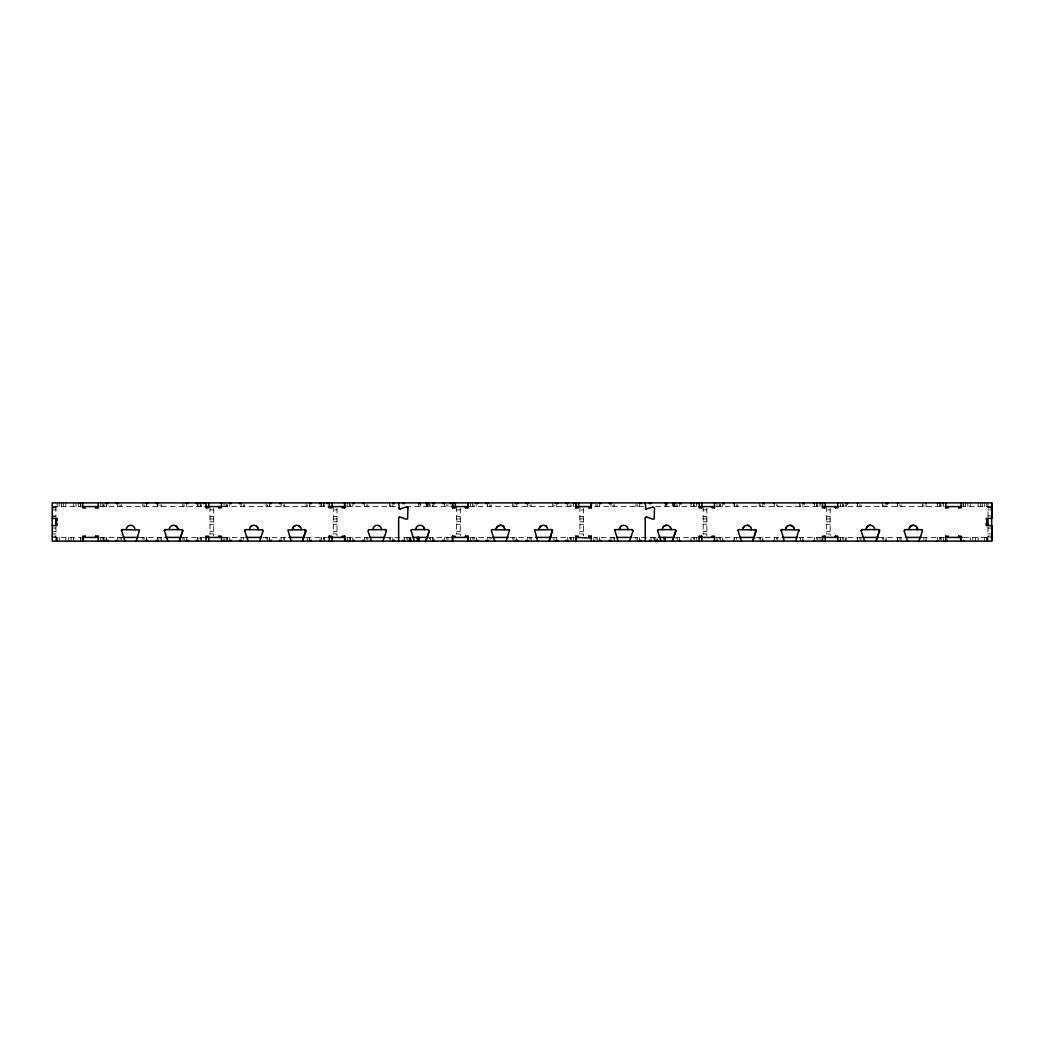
<?xml version="1.0" encoding="UTF-8"?>
<svg xmlns="http://www.w3.org/2000/svg" width="1044" height="1044" viewBox="0 0 1044 1044"><rect width="100%" height="100%" fill="white"/><g stroke="black" fill="none" stroke-linecap="round" stroke-linejoin="round"><path stroke-width="0.75" stroke-dasharray="5 3.75" d="M420.262 506.131L420.262 502.895L420.262 506.588M427.962 506.131L427.962 502.895L427.936 506.588M672.962 506.131L672.962 502.895L672.962 506.588M418.709 506.588L418.67 502.895M52.239 506.588L81.014 506.588M100.211 506.588L203.919 506.588M222.803 506.588L326.955 506.588M346.791 506.588L397.046 506.588M405.959 506.588L450.499 506.588M469.382 506.588L574.8 506.588M643.626 506.588L593.879 506.588L593.905 502.895M655.723 506.588L697.092 506.588M716.458 506.588L821.106 506.588M839.128 506.588L943.672 506.588M991.735 506.588L963.038 506.588L963.116 502.895M52.239 507.41L55.932 507.41M988.002 507.41L991.696 507.41M52.239 507.828L55.932 507.828M988.002 507.828L991.696 507.828M52.239 509.877L55.932 509.877M210.014 509.877L213.707 509.877M334.537 509.877L337.003 509.877M456.593 509.877L460.287 509.877M581.116 509.877L583.583 509.877M703.173 509.877L706.866 509.877M827.696 509.877L830.163 509.877M988.002 509.877L991.696 509.877M52.239 515.932L55.932 515.932M988.002 515.932L991.696 515.932M52.239 516.467L55.932 516.467L55.932 502.895M210.014 516.467L213.707 516.467M333.297 516.467L337.003 516.467M456.593 516.467L460.287 516.467M579.877 516.467L583.583 516.467M703.173 516.467L706.866 516.467M826.47 516.467L830.163 516.467M210.014 518.933L213.707 518.933M333.297 518.933L337.003 518.933M456.593 518.933L460.287 518.933M579.877 518.933L583.583 518.933M703.173 518.933L706.866 518.933M826.47 518.933L830.163 518.933M210.014 521.791L213.707 521.791M333.297 521.791L337.003 521.791M456.593 521.791L460.287 521.791M579.877 521.791L583.583 521.791M703.173 521.791L706.866 521.791M826.47 521.791L830.163 521.791M210.014 524.258L213.707 524.258M333.297 524.258L337.003 524.258M456.593 524.258L460.287 524.258M579.877 524.258L583.583 524.258M703.173 524.258L706.866 524.258M826.47 524.258L830.163 524.258M52.239 528.055L55.932 528.055M988.002 528.055L991.696 528.055M52.239 531.448L55.932 531.448M210.014 531.448L213.707 531.448M333.297 531.448L337.003 531.448M456.593 531.448L460.287 531.448M579.877 531.448L583.583 531.448M703.173 531.448L706.866 531.448M826.47 531.448L830.163 531.448M52.239 533.915L55.932 533.915M210.014 533.915L213.707 533.915M334.537 533.915L337.003 533.915M456.593 533.915L460.287 533.915M581.116 533.915L583.583 533.915M703.173 533.915L706.866 533.915M827.696 533.915L830.163 533.915M988.002 533.915L991.696 533.915M52.239 536.172L55.932 536.172M988.002 536.172L991.696 536.172M52.239 537.412L80.766 537.412L80.766 541.105M100.211 537.412L121.626 537.412M139.322 537.412L165.069 537.412M182.765 537.412L203.919 537.412M223.416 537.412L244.205 537.412M263.271 537.412L287.439 537.412M306.049 537.412L326.955 537.412M346.791 537.412L368.362 537.412M386.189 537.412L410.971 537.412L410.971 541.105M450.499 537.412L429.449 537.412L429.449 539.265M469.996 537.412L491.306 537.412L491.306 541.105M509.89 537.412L534.019 537.412M574.526 537.412L552.628 537.412L552.733 539.265M614.903 537.412L593.814 537.412L593.84 541.105M632.742 537.412L657.55 537.412L657.55 541.105M697.353 537.412L676.029 537.412L676.029 539.265M716.445 537.412L737.951 537.412M756.443 537.412L780.599 537.412M821.106 537.412L799.326 537.412L799.326 539.265M839.128 537.412L861.248 537.412M878.944 537.412L904.678 537.412M922.374 537.412L943.672 537.412M963.625 537.412L991.696 537.412M665.25 502.895L665.25 506.588L665.315 502.895M666.842 506.131L666.842 502.895L666.842 506.588M988.002 502.895L988.002 516.467M988.002 527.142L988.002 541.105M987.154 537.412L987.154 541.105M986.763 502.895L986.763 506.588M986.776 537.412L986.776 541.105M984.688 502.895L984.688 506.588M984.688 537.412L984.688 541.105M982.221 502.895L982.221 506.588M980.564 502.895L980.564 506.588M978.097 502.895L978.097 506.588M978.097 537.412L978.097 541.105M975.631 537.412L975.631 541.105M972.773 537.412L972.773 541.105M970.307 502.895L970.307 506.588M970.307 537.412L970.307 541.105M967.84 502.895L967.84 506.588M965.583 502.895L965.583 506.588M963.651 502.895L963.651 506.588M943.293 502.895L943.306 506.588M943.306 537.412L943.306 541.105M941.101 504.735L941.101 506.588M941.101 537.412L941.101 541.105M940.174 504.735L940.174 505.661M940.174 537.412L940.174 539.265M939.874 502.895L939.874 505.975M939.874 537.412L939.874 539.265M937.629 502.895L937.577 506.588M937.629 537.412L937.629 539.265M926.08 504.735L926.08 506.588M926.132 537.412L926.08 541.105M923.849 504.735L923.849 506.588M923.849 538.025L923.849 541.105M922.609 502.895L922.609 506.588M901.05 504.735L901.05 506.588M901.05 537.412L901.05 541.105M899.824 504.735L899.824 505.975M899.824 537.412L899.824 539.265M897.579 502.895L897.579 505.975M897.527 504.735L897.527 506.588M886.03 504.735L886.03 506.588M886.082 537.412L886.03 541.105M883.798 504.735L883.798 506.588M883.798 538.025L883.798 541.105M882.558 502.895L882.558 506.588M882.558 537.412L882.558 539.265M861 504.735L861 506.588M861 537.412L861 541.105M859.773 504.735L859.773 505.975M859.773 537.412L859.773 539.265M857.529 502.895L857.529 505.975M857.476 504.735L857.476 506.588M846.031 537.412L846.031 539.265M845.979 538.025L845.979 541.105M843.748 504.735L843.748 506.588M843.748 538.025L843.748 541.105M843.435 504.735L843.435 506.588M842.508 502.895L842.508 506.588M842.508 537.412L842.508 539.265M840.355 502.895L840.355 506.588L840.342 505.661M840.355 537.412L840.355 541.105M840.329 537.412L840.329 541.105M830.163 508.206L830.163 535.794M826.47 506.588L826.47 534.163M820.023 502.895L820.023 506.588M820.01 537.412L820.01 541.105M817.817 504.735L817.817 506.588M817.817 537.412L817.817 541.105M816.891 504.735L816.891 505.661M816.578 504.735L816.578 505.975M816.578 537.412L816.578 539.265M814.346 502.895L814.294 506.588M814.294 537.412L814.346 539.265M802.849 504.735L802.797 506.588M802.849 537.412L802.797 541.105M800.552 504.735L800.552 506.588M800.552 538.025L800.552 541.105M799.326 502.895L799.326 506.588M777.767 504.735L777.767 506.588M777.767 537.412L777.767 541.105M776.527 504.735L776.527 505.975M776.527 537.412L776.527 539.265M774.296 502.895L774.243 506.588M774.296 537.412L774.296 539.265M762.746 504.735L762.746 506.588M762.799 537.412L762.746 541.105M760.502 504.735L760.502 506.588M760.502 538.025L760.502 541.105M759.275 502.895L759.275 506.588M759.275 537.412L759.275 539.265M737.716 504.735L737.716 506.588M736.477 504.735L736.477 505.975M736.477 537.412L736.477 539.265M734.245 502.895L734.245 505.975M734.193 504.735L734.193 506.588M722.748 504.735L722.696 506.588M722.748 537.412L722.696 541.105M720.451 504.735L720.451 506.588M720.451 538.025L720.451 541.105M720.151 504.735L720.151 506.588M719.225 502.895L719.225 506.588M719.225 537.412L719.225 539.265M717.071 502.895L717.071 506.588M717.045 537.412L717.058 541.105M706.866 508.206L706.866 535.794M703.173 506.588L703.173 534.163M696.726 502.895L696.726 506.588M696.766 537.412L696.792 541.105M694.521 504.735L694.521 506.588M694.521 537.412L694.521 541.105M693.594 504.735L693.594 505.661M693.294 504.735L693.294 505.975M693.294 537.412L693.294 539.265M691.05 502.895L690.997 506.588M690.997 537.412L691.05 539.265M679.5 504.735L679.5 506.588M679.553 537.412L679.5 541.105M677.256 504.735L677.256 506.588M677.256 538.025L677.256 541.105M676.029 502.895L676.029 506.588M674.541 502.895L674.541 506.588L674.254 505.205M673.236 505.205L673.236 506.588M655.958 537.412L655.958 541.105M654.471 537.412L654.471 541.105M653.244 537.412L653.244 539.265M650.999 537.412L650.999 539.265M639.45 504.735L639.45 506.588M639.502 537.412L639.45 541.105M637.218 504.735L637.218 506.588M637.218 538.025L637.218 541.105M635.979 502.895L635.979 506.588M635.979 537.412L635.979 539.265M614.42 504.735L614.42 506.588M614.42 537.412L614.42 541.105M613.193 504.735L613.193 505.975M613.193 537.412L613.193 539.265M610.949 502.895L610.897 506.588M610.897 537.412L610.949 539.265M599.452 504.735L599.4 506.588M599.452 537.412L599.4 541.105M597.168 504.735L597.168 506.588M597.168 538.025L597.168 541.105M595.928 502.895L595.928 506.588M595.928 537.412L595.928 539.265M583.583 508.206L583.583 535.794M579.877 506.588L579.877 534.163M573.561 502.895L573.561 506.588M573.548 537.412L573.561 541.105M571.238 504.735L571.238 506.588M571.238 537.412L571.238 541.105M570.311 537.412L570.311 539.265M569.998 504.735L569.998 505.975M569.998 537.412L569.998 539.265M567.753 502.895L567.714 506.588M567.714 537.412L567.753 539.265M556.217 504.735L556.217 506.588M556.269 537.412L556.217 541.105M553.972 504.735L553.972 506.588M553.972 538.025L553.972 541.105M552.733 502.895L552.733 506.588M531.187 504.735L531.187 506.588M531.187 537.412L531.187 541.105M529.947 504.735L529.947 505.975M529.947 537.412L529.947 539.265M527.716 502.895L527.664 506.588M527.716 537.412L527.716 539.265M516.219 504.735L516.167 506.588M516.219 537.412L516.167 541.105M513.922 504.735L513.922 506.588M513.922 538.025L513.922 541.105M512.695 502.895L512.695 506.588M512.695 537.412L512.695 539.265M491.137 504.735L491.137 506.588M490.08 537.412L490.08 539.265M489.897 504.735L489.897 505.975M487.783 537.412L487.835 539.265M487.665 502.895L487.613 506.588M476.338 537.412L476.286 541.105M476.116 504.735L476.116 506.588M473.872 504.735L473.872 506.588M474.041 538.025L474.041 541.105M472.815 537.412L472.815 539.265M472.645 502.895L472.645 506.588M470.609 502.895L470.609 506.588M470.596 537.412L470.609 541.105M460.287 508.206L460.287 535.794M456.593 506.588L456.593 534.163M447.941 504.735L447.941 506.588M447.941 537.412L447.941 541.105M446.715 504.735L446.715 505.975M446.715 537.412L446.715 539.265M444.47 502.895L444.418 506.588M444.47 537.412L444.47 539.265M432.973 537.412L432.973 539.265M432.921 538.025L432.921 541.105M430.676 504.735L430.676 506.588M430.676 538.025L430.676 541.105M429.449 502.895L429.449 506.588M427.675 505.205L427.675 506.588M426.657 505.205L426.657 506.588M426.383 502.895L426.383 506.588M410.396 537.412L410.396 538.795L409.874 537.412M410.122 537.412L410.122 538.795M409.378 537.412L409.378 541.105M407.891 537.412L407.891 541.105M406.664 537.412L406.664 539.265M404.419 537.412L404.419 539.265M392.922 504.735L392.87 506.588M392.922 537.412L392.87 541.105M390.639 504.735L390.639 506.588M390.639 538.025L390.639 541.105M389.399 502.895L389.399 506.588M389.399 537.412L389.399 539.265M367.84 504.735L367.84 506.588M367.84 537.412L367.84 541.105M366.614 504.735L366.614 505.975M366.614 537.412L366.614 539.265M364.369 502.895L364.317 506.588M364.317 537.412L364.369 539.265M352.82 504.735L352.82 506.588M352.872 537.412L352.82 541.105M350.588 504.735L350.588 506.588M350.588 538.025L350.588 541.105M350.275 504.735L350.275 506.588M350.275 538.339L350.275 539.265M349.348 502.895L349.348 506.588M349.348 537.412L349.348 539.265M347.326 537.412L347.326 541.105M347.195 502.895L347.195 506.588M337.003 508.206L337.003 535.794M333.297 506.588L333.297 534.163M324.658 504.735L324.658 506.588M324.645 537.412L324.645 541.105M323.731 504.735L323.731 505.661M323.731 537.412L323.731 539.265M323.418 504.735L323.418 505.975M323.418 537.412L323.418 539.265M321.174 502.895L321.174 505.975M321.121 504.735L321.121 506.588M309.676 537.412L309.676 539.265M309.624 538.025L309.624 541.105M307.393 504.735L307.393 506.588M307.393 538.025L307.393 541.105M306.153 502.895L306.153 506.588M284.607 504.735L284.607 506.588M284.607 537.412L284.607 541.105M283.368 504.735L283.368 505.975M283.368 537.412L283.368 539.265M281.136 502.895L281.084 506.588M281.136 537.412L281.136 539.265M269.639 537.412L269.639 539.265M269.587 538.025L269.587 541.105M267.342 504.735L267.342 506.588M267.342 538.025L267.342 541.105M266.116 502.895L266.116 506.588M266.103 537.412L266.103 539.265M244.557 504.735L244.557 506.588M243.317 504.735L243.317 505.975M243.317 537.412L243.317 539.265M241.086 502.895L241.033 506.588M241.086 537.412L241.086 539.265M229.536 504.735L229.536 506.588M229.589 537.412L229.536 541.105M227.292 504.735L227.292 506.588M227.292 538.025L227.292 541.105M226.979 504.735L226.979 506.588M226.979 538.339L226.979 539.265M226.065 502.895L226.065 506.588M226.065 537.412L226.065 539.265M224.029 502.895L224.029 506.588M224.029 537.412L224.029 541.105M213.707 508.206L213.707 535.794M210.014 506.588L210.014 534.163M201.362 504.735L201.362 506.588M201.362 537.412L201.362 541.105M200.435 504.735L200.435 505.661M200.435 537.412L200.435 539.265M200.122 504.735L200.122 505.975M200.122 537.412L200.122 539.265M197.89 502.895L197.89 505.975M197.838 504.735L197.838 506.588M186.341 504.735L186.341 506.588M186.393 537.412L186.341 541.105M184.096 504.735L184.096 506.588M184.096 538.025L184.096 541.105M182.87 502.895L182.87 506.588M182.87 537.412L182.87 539.265M161.311 504.735L161.311 506.588M161.311 537.412L161.311 541.105M160.084 504.735L160.084 505.975M160.084 537.412L160.084 539.265M157.84 502.895L157.84 505.975M157.84 537.412L157.84 539.265M157.788 504.735L157.788 506.588M157.788 537.412L157.788 539.265M146.343 537.412L146.343 539.265M146.29 538.025L146.29 541.105M144.046 504.735L144.046 506.588M144.046 538.025L144.046 541.105M142.819 502.895L142.819 506.588M142.819 537.412L142.819 539.265M121.261 504.735L121.261 506.588M121.261 537.412L121.261 541.105M120.034 504.735L120.034 505.975M120.034 537.412L120.034 539.265M117.789 502.895L117.737 506.588M117.737 537.412L117.789 539.265M106.292 504.735L106.292 506.588M106.292 537.412L106.292 539.265M106.24 504.735L106.24 506.588M106.24 538.025L106.24 541.105M104.008 504.735L104.008 506.588M104.008 538.025L104.008 541.105M103.695 504.735L103.695 506.588M103.695 538.339L103.695 539.265M102.769 502.895L102.769 506.588M102.769 537.412L102.769 539.265M100.746 502.895L100.746 506.588M100.72 537.412L100.746 541.105M80.766 502.895L80.766 506.588M80.401 541.105L80.401 537.412L80.375 538.339M78.3 502.895L78.3 506.588M76.042 502.895L76.042 506.588M73.576 502.895L73.576 506.588M73.576 537.412L73.576 541.105M71.109 537.412L71.109 541.105M68.251 537.412L68.251 541.105M65.785 502.895L65.785 506.588M65.785 537.412L65.785 541.105M63.319 502.895L63.319 506.588M61.648 502.895L61.648 506.588M59.182 502.895L59.182 506.588M59.182 537.412L59.182 541.105M57.172 502.895L57.172 506.588M57.159 537.412L57.159 541.105M56.715 537.412L56.715 541.105M55.932 527.142L55.919 541.105M897.579 539.265L897.579 537.412L897.527 539.265M857.529 539.265L857.529 537.412L857.476 539.265M846.031 506.588L846.031 504.735L845.979 506.588M734.245 539.265L734.245 537.412L734.193 539.265M432.973 506.588L432.973 504.735L432.921 506.588M321.174 539.265L321.174 537.412L321.121 539.265M309.676 506.588L309.676 504.735L309.624 506.588M269.639 506.588L269.639 504.735L269.587 506.588M197.89 539.265L197.89 537.412L197.838 539.265M146.343 506.588L146.343 504.735L146.29 506.588M80.401 506.588L80.401 502.895L80.375 506.588"/><path stroke-width="1.5" d="M427.962 503.352L427.962 503.808M672.962 503.352L672.962 503.808M420.262 503.352L420.262 503.808M136.307 541.105L139.478 529.961L122.579 529.608M179.294 541.014L182.739 530.613M382.952 541.014L386.476 530.835L385.184 529.608M425.808 541.105L429.332 530.835L428.105 529.608M629.467 541.105L633.056 530.835L631.985 529.621M672.453 541.027L675.899 530.613M795.685 541.105L798.908 529.961L781.721 529.621M876.112 541.027L879.492 530.378M248.211 540.936L244.635 530.835L245.484 529.686M291.067 540.753L287.909 529.961L305.331 529.686M618.022 540.753L614.772 530.156M907.575 540.936L904 530.835L905.305 529.608M121.495 530.378L124.875 540.753M164.352 530.613L167.758 540.844M244.635 530.835L245.053 529.961M494.739 541.105L491.293 530.613M537.725 541.105L534.554 529.961L551.454 529.608M660.891 540.753L657.511 530.613M784.292 540.936L781.134 529.961M864.589 540.936L861.078 530.835L862.383 529.608M549.196 540.844L552.42 530.156M752.776 540.936L755.986 529.961L739.021 529.608L737.873 530.378M918.994 540.844L922.557 530.835L921.708 529.686M259.617 540.936L263.192 530.835L262.344 529.686M302.538 540.936L306.114 530.835L304.809 529.608M398.625 502.895L399.369 509.12L406.612 506.862L407.917 508.089L407.63 518.855L406.338 519.233L399.943 516.924L398.664 517.876L398.625 541.105M645.205 502.895L645.949 509.12L653.192 506.862L654.497 508.089L654.21 518.855L652.918 519.233L646.51 516.924L645.244 517.876L645.205 541.105M179.32 540.844L182.817 530.835M425.822 540.936L429.371 530.835M506.275 540.844L509.498 530.156M672.401 540.936L675.964 530.835M876.06 540.936L879.635 530.835M121.365 530.613L121.965 529.804M164.286 530.613L165.33 529.621M368.767 529.686L367.919 530.835L371.429 540.936M410.997 530.378L414.351 540.936M737.938 530.378L741.331 540.753M302.643 540.753L305.683 529.961M752.881 540.753L756.339 530.835M398.664 517.876L399.369 517.028M645.244 517.876L646.51 516.924M780.795 530.378L782.008 529.608M861.169 530.378L861.926 529.686M410.931 530.378L411.688 529.686M743.276 527.546L744.15 526.424M614.707 530.156L615.568 529.621M657.629 530.156L658.49 529.621M250.508 526.946L252.178 525.654A4.32 4.32 0 0 1 256.315 526.006M620.697 526.554L621.35 526.019M491.567 529.961L492.285 529.621M295.1 525.654L293.429 526.946A4.32 4.32 0 0 0 292.516 529.608A4.28 4.28 0 0 1 295.139 525.628A4.32 4.32 0 0 1 299.236 526.006A4.28 4.28 0 0 1 300.333 527.22M541.679 525.654L539.617 527.546A4.333 4.333 0 0 0 539.096 529.608L539.787 527.207A4.333 4.333 0 0 1 547.761 529.608M121.9 529.804L122.644 529.608M368.702 529.686L385.249 529.608M400.217 509.172L398.664 508.271M165.278 529.621L181.813 529.621M492.22 529.621L509.407 529.961M615.516 529.621L632.051 529.621M658.425 529.621L674.972 529.621M674.411 502.895L674.254 503.808M82.254 506.588L98.893 506.588M204.924 506.588L222.072 506.588M328.221 506.588L344.807 506.588M452.117 506.588L468.103 506.588M575.779 506.588L591.4 506.588L591.439 502.895M699.062 506.588L714.683 506.588M822.359 506.588L837.967 506.588M945.094 506.588L961.798 506.588M85.125 507.828L85.125 506.588L85.19 507.828L82.659 507.828L82.659 502.895M95.67 507.828L95.67 506.588L95.604 507.828L98.136 507.828M218.953 507.828L218.953 506.588L218.888 507.828L221.419 507.828L221.419 502.895M344.651 507.828L344.651 502.895L344.716 507.828L342.184 507.828L342.249 506.588M455.053 507.828L452.522 507.828L452.522 502.895M465.467 507.828L467.999 507.828L468.143 502.895M575.818 502.895L575.818 507.828L578.35 507.828L578.35 506.588M588.764 507.828L591.295 507.828M701.568 507.828L701.568 506.588L701.633 507.828L699.102 507.828L699.193 503.508M714.579 507.828L712.047 507.828L712.047 506.588M824.864 507.828L824.864 506.588L824.93 507.828L822.398 507.828L822.489 502.895M835.409 507.828L835.409 506.588L835.344 507.828L837.862 507.828L837.81 502.895M945.681 507.828L948.213 507.828L948.148 506.588M958.692 507.828L958.692 506.588L958.627 507.828L961.159 507.828L961.093 502.895M52.239 518.398L57.094 518.398L57.094 520.865L55.802 520.865L55.802 523.135L57.094 523.135L57.029 525.602L52.239 525.602M987.48 523.135L986.188 523.135L986.254 525.602L991.8 525.602L991.8 541.105L52.2 541.105L52.239 502.895L991.8 502.895L991.8 518.398L986.188 518.398L987.415 523.135M245.862 529.608L262.631 529.804M412.08 529.608L428.171 529.608M862.318 529.608L878.409 529.608M905.239 529.608L921.774 529.686M386.411 530.835L386.215 530.156M633.042 530.835L632.638 529.961M799.26 530.835L798.647 529.804M85.125 536.172L85.125 537.412L85.19 536.172L82.659 536.172L82.776 541.105M95.67 536.172L95.67 537.412L95.604 536.172L98.136 536.172M218.953 536.172L218.953 537.412L218.888 536.172L221.419 536.172L221.563 540.492M329.238 536.172L331.77 536.172L331.705 537.412M344.859 541.105L344.716 536.172L342.184 536.172L342.249 537.412M465.467 536.172L467.999 536.172L467.999 541.105L467.934 536.172M575.883 536.172L575.883 541.105L575.818 536.172L578.35 536.172L578.35 537.412M588.764 536.172L591.295 536.172M701.568 536.172L701.568 537.412L701.633 536.172L699.102 536.172L699.102 541.105M824.864 536.172L824.864 537.412L824.93 536.172L822.398 536.172L822.463 541.105M835.409 536.172L835.409 537.412L835.344 536.172L837.862 536.172L837.81 541.105M945.681 536.172L948.213 536.172L948.148 537.412M958.692 536.172L958.692 537.412L958.627 536.172L961.159 536.172L961.093 541.105M82.254 537.412L98.893 537.412M122.5 537.412L138.395 537.412M165.069 537.412L181.63 537.412M204.924 537.412L222.072 537.412M245.797 537.412L261.692 537.412M289.018 537.412L304.913 537.412M328.221 537.412L344.807 537.412M369.994 537.412L384.975 537.412M412.119 537.412L428.21 537.412M451.504 537.412L468.103 537.412M492.52 537.412L508.311 537.412M535.611 537.412L551.493 537.412M575.779 537.412L591.374 538.025M616.521 537.412L631.555 537.412M658.699 537.412L674.659 537.412M698.919 537.412L714.683 537.412M738.956 537.412L754.851 537.412M782.191 537.412L797.472 537.412M822.359 537.412L837.967 537.412M862.253 537.412L878.134 537.412M905.474 537.412L921.369 537.412M945.094 537.412L962.411 537.412M549.196 540.753L552.537 530.378M878.343 529.608L879.544 530.378M755.047 529.608L755.791 529.804M551.389 529.608L552.485 530.156M181.747 529.621L182.452 529.961M508.702 529.621L509.563 530.156M674.907 529.621L675.612 529.961M646.223 509.198L645.336 508.545M181.982 529.686L182.804 530.613M915.014 525.654L917.076 527.546M298.558 525.654L300.241 526.946A4.32 4.32 0 0 1 301.155 529.608M545.777 526.019L546.43 526.554M407.421 507.097L407.891 507.815M792.918 526.424L793.779 527.546A4.306 4.306 0 0 1 794.262 529.595M257.463 527.207L258.194 529.608A4.293 4.293 0 0 0 256.198 525.993M504.278 527.546L504.8 529.608A4.32 4.32 0 0 0 498.066 526.006L497.401 526.554A4.32 4.32 0 0 0 496.148 529.608M670.496 527.546L671.018 529.608A4.333 4.333 0 0 0 666.685 525.276A4.293 4.293 0 0 0 663.084 527.207M666.842 503.352L666.842 503.808M426.383 503.352L426.383 503.808M418.67 503.352L418.67 503.808M991.696 502.895L991.696 541.105M988.002 518.398L988.002 525.602M963.625 540.179L963.651 541.105M960.65 537.412L960.65 541.105M947.156 540.179L947.156 541.105M945.773 502.895L945.747 507.828M945.747 536.172L945.681 541.105M943.293 502.895L943.293 503.808M940.174 502.895L940.174 503.808M937.629 502.895L937.577 503.808M937.577 540.179L937.577 541.105M926.132 502.895L926.132 503.808M926.132 540.179L926.08 541.105M897.579 503.508L897.527 503.808M897.527 540.179L897.527 541.105M887.491 502.895L887.491 504.121M886.082 502.895L886.082 503.808M886.082 540.179L886.03 541.105M857.529 503.508L857.476 503.808M857.476 540.179L857.476 541.105M847.441 502.895L847.441 504.121M846.031 502.895L846.031 503.808M846.031 540.179L845.979 540.492M840.329 540.179L840.329 541.105M825.23 502.895L825.23 506.588M825.23 537.412L825.23 541.105M819.997 502.895L819.997 503.808M816.891 502.895L816.891 503.808M814.346 502.895L814.294 503.808M814.294 540.179L814.294 541.105M804.245 502.895L804.245 504.121M802.849 502.895L802.849 503.808M802.849 540.179L802.797 541.105M774.243 502.895L774.243 503.808M774.243 540.179L774.243 541.105M764.208 502.895L764.208 504.121M762.799 502.895L762.799 503.808M762.799 540.179L762.746 541.105M734.245 503.508L734.193 503.808M734.193 540.179L734.193 541.105M724.158 502.895L724.158 504.121M722.748 502.895L722.748 503.808M722.748 540.179L722.696 541.105M717.045 540.179L717.058 541.105M714.514 502.895L714.514 507.828M714.514 541.105L714.579 536.172L712.047 536.172L712.047 537.412M701.946 502.895L701.946 506.588M701.946 537.412L701.946 541.105M696.713 502.895L696.713 503.808M693.594 502.895L693.594 503.808M690.997 502.895L690.997 503.808M690.997 540.179L690.997 541.105M680.962 502.895L680.962 504.121M679.553 502.895L679.553 503.808M679.553 540.179L679.5 541.105M674.541 502.895L674.541 503.808M673.236 502.895L673.236 503.808M665.25 502.895L665.25 503.808M665.25 537.412L665.25 541.105M663.671 537.412L663.671 538.339M663.671 540.179L663.671 541.105M657.55 540.179L657.55 541.105M655.958 540.179L655.958 541.105M650.947 502.895L650.947 503.808M650.947 540.179L650.947 541.105M649.538 502.895L649.538 503.808M649.538 540.179L649.538 541.105M640.912 502.895L640.912 503.808M640.912 540.179L640.912 541.105M639.502 502.895L639.502 503.808M639.502 540.179L639.45 541.105M610.949 502.895L610.897 503.808M610.897 540.179L610.897 541.105M609.487 502.895L609.487 503.808M609.487 540.179L609.487 541.105M600.861 502.895L600.861 503.808M600.861 540.179L600.861 541.105M599.452 502.895L599.452 503.808M599.452 540.179L599.4 541.105M593.814 540.179L593.84 541.105M591.374 540.492L591.23 536.172M591.295 502.895L591.23 507.828M588.764 506.588L588.829 507.828M588.829 536.172L588.764 537.412M578.65 502.895L578.65 506.588M575.936 502.895L575.883 507.828M573.561 502.895L573.548 503.808M567.714 502.895L567.714 503.808M567.714 540.179L567.714 541.105M566.305 502.895L566.305 503.808M566.305 540.179L566.305 541.105M557.666 502.895L557.666 503.808M557.666 540.179L557.666 541.105M556.269 502.895L556.269 503.808M556.269 540.179L556.217 541.105M527.664 502.895L527.664 503.808M527.664 540.179L527.664 541.105M526.254 502.895L526.254 503.808M526.254 540.179L526.254 541.105M517.615 502.895L517.615 503.808M517.615 540.179L517.615 541.105M516.219 502.895L516.219 503.808M516.219 540.179L516.167 541.105M487.783 540.179L487.783 541.105M487.613 502.895L487.613 503.808M486.373 540.179L486.373 541.105M486.204 502.895L486.204 503.808M477.578 502.895L477.578 503.808M477.747 540.179L477.747 541.105M476.338 540.179L476.286 541.105M476.168 502.895L476.168 503.808M470.596 540.179L470.609 541.105M467.934 502.895L467.934 507.828M465.467 506.588L465.533 507.828M465.533 536.172L465.467 537.412M455.354 502.895L455.354 506.588M455.053 506.588L454.988 507.828M454.988 537.412L455.053 536.172L452.522 536.172L452.522 541.105M452.744 502.895L452.587 507.828M452.587 536.172L452.587 541.105M450.277 502.895L450.251 503.808M444.418 502.895L444.418 503.808M444.418 540.179L444.418 541.105M443.008 502.895L443.008 503.808M443.008 540.179L443.008 541.105M434.382 502.895L434.382 503.808M434.382 540.179L434.382 541.105M432.973 502.895L432.973 503.808M432.973 540.179L432.921 540.492M427.675 502.895L427.675 503.808M426.657 502.895L426.657 503.808M418.67 537.412L418.67 541.105M418.605 537.412L418.605 541.105M418.174 537.412L418.174 538.339M418.174 540.179L418.174 541.105M417.926 537.412L417.926 538.339M417.926 540.179L417.926 541.105M417.078 537.412L417.078 538.339M417.078 540.179L417.078 541.105M410.971 540.179L410.971 541.105M410.396 540.179L410.396 541.105M410.122 540.179L410.122 541.105M409.874 540.179L409.874 541.105M409.378 540.179L409.378 541.105M404.367 502.895L404.367 503.808M404.367 540.179L404.367 541.105M402.958 502.895L402.958 503.808M402.958 540.179L402.958 541.105M394.332 502.895L394.332 503.808M394.332 540.179L394.332 541.105M392.922 502.895L392.922 503.808M392.922 540.179L392.87 541.105M364.317 502.895L364.317 503.808M364.317 540.179L364.317 541.105M362.907 502.895L362.907 503.808M362.907 540.179L362.907 541.105M354.281 502.895L354.281 503.808M354.281 540.179L354.281 541.105M352.872 502.895L352.872 503.808M352.872 540.179L352.82 541.105M350.275 540.179L350.275 541.105M347.3 540.179L347.326 541.105M344.651 536.172L344.651 541.105M332.07 502.895L332.07 506.588M332.07 537.412L332.07 541.105M331.705 506.588L331.77 507.828L329.238 507.828L329.304 502.895M329.304 536.172L329.356 541.105M326.955 502.895L326.955 503.808M323.731 502.895L323.731 503.808M321.174 503.508L321.121 503.808M321.121 540.179L321.121 541.105M319.725 502.895L319.725 503.808M319.725 540.179L319.725 541.105M311.086 502.895L311.086 503.808M311.086 540.179L311.086 541.105M309.676 502.895L309.676 503.808M309.676 540.179L309.624 540.492M281.084 502.895L281.084 503.808M281.084 540.179L281.084 541.105M279.675 502.895L279.675 503.808M279.675 540.179L279.675 541.105M271.035 502.895L271.035 503.808M271.035 540.179L271.035 541.105M269.639 502.895L269.639 503.808M269.639 540.179L269.587 540.492M241.033 502.895L241.033 503.808M241.033 540.179L241.033 541.105M239.624 502.895L239.624 503.808M239.624 540.179L239.624 541.105M230.998 502.895L230.998 503.808M230.998 540.179L230.998 541.105M229.589 502.895L229.589 503.808M229.589 540.179L229.536 541.105M226.979 540.179L226.979 541.105M224.016 540.179L224.029 541.105M208.774 502.895L208.774 506.588M208.774 537.412L208.774 541.105M208.474 506.588L208.408 507.828L205.942 507.828L206.007 502.895M208.408 537.412L208.474 536.172L205.942 536.172L206.073 541.105M203.671 502.895L203.671 503.808M200.435 502.895L200.435 503.808M197.89 503.508L197.838 503.808M197.838 540.179L197.838 541.105M196.429 502.895L196.429 503.808M196.429 540.179L196.429 541.105M187.803 502.895L187.803 503.808M187.803 540.179L187.803 541.105M186.393 502.895L186.393 503.808M186.393 540.179L186.341 541.105M157.788 502.895L157.788 503.808M157.788 540.179L157.788 541.105M156.378 502.895L156.378 503.808M156.378 540.179L156.378 541.105M147.752 502.895L147.752 503.808M147.752 540.179L147.752 541.105M146.343 502.895L146.343 503.808M146.343 540.179L146.29 540.492M117.789 502.895L117.737 503.808M117.737 540.179L117.737 541.105M116.328 502.895L116.328 503.808M116.328 540.179L116.328 541.105M107.702 502.895L107.702 503.808M107.702 540.179L107.702 541.105M106.292 502.895L106.292 503.808M106.292 540.179L106.292 541.105M103.695 540.179L103.695 541.105M100.72 540.179L100.746 541.105M98.28 503.508L98.071 507.828M98.28 540.492L98.071 536.172M83.233 537.412L83.233 541.105M80.401 503.508L80.375 503.808M55.932 518.398L55.932 525.602M908.933 529.608A4.333 4.333 0 0 1 913.265 525.276A4.333 4.333 0 0 1 917.598 529.608A4.293 4.293 0 0 0 916.997 527.533M909.663 527.207A4.293 4.293 0 0 1 913.239 525.302M866.011 529.608A4.333 4.333 0 0 1 870.344 525.276A4.333 4.333 0 0 1 874.676 529.608M792.866 526.424A4.306 4.306 0 0 0 785.649 529.608A4.293 4.293 0 0 1 787.62 526.006M789.956 525.302A4.293 4.293 0 0 1 793.936 527.964M742.728 529.608A4.306 4.306 0 0 1 749.383 525.993M750.61 527.207A4.306 4.306 0 0 1 751.341 529.595M662.353 529.608A4.333 4.333 0 0 1 666.685 525.276M866.742 527.207A4.293 4.293 0 0 1 870.318 525.302M747.034 525.289A4.306 4.306 0 0 1 750.623 527.207M628.057 529.595A4.306 4.306 0 0 0 623.738 525.289A4.306 4.306 0 0 0 619.431 529.608A4.28 4.28 0 0 1 619.979 527.546M496.174 529.608A4.333 4.333 0 0 1 496.696 527.546L498.758 525.654A4.333 4.333 0 0 1 504.317 527.546M415.773 529.608A4.32 4.32 0 0 1 420.093 525.276A4.32 4.32 0 0 1 424.425 529.595A4.333 4.333 0 0 0 423.681 527.207M249.594 529.608A4.32 4.32 0 0 1 250.86 526.554A4.293 4.293 0 0 1 252.23 525.615M169.232 529.608A4.32 4.32 0 0 1 173.539 525.289A4.32 4.32 0 0 1 177.858 529.608A4.306 4.306 0 0 0 175.901 526.019M126.311 529.608A4.32 4.32 0 0 1 130.617 525.289A4.32 4.32 0 0 1 134.937 529.608M372.891 529.608A4.32 4.32 0 0 1 377.197 525.289A4.32 4.32 0 0 1 381.517 529.608"/></g></svg>
